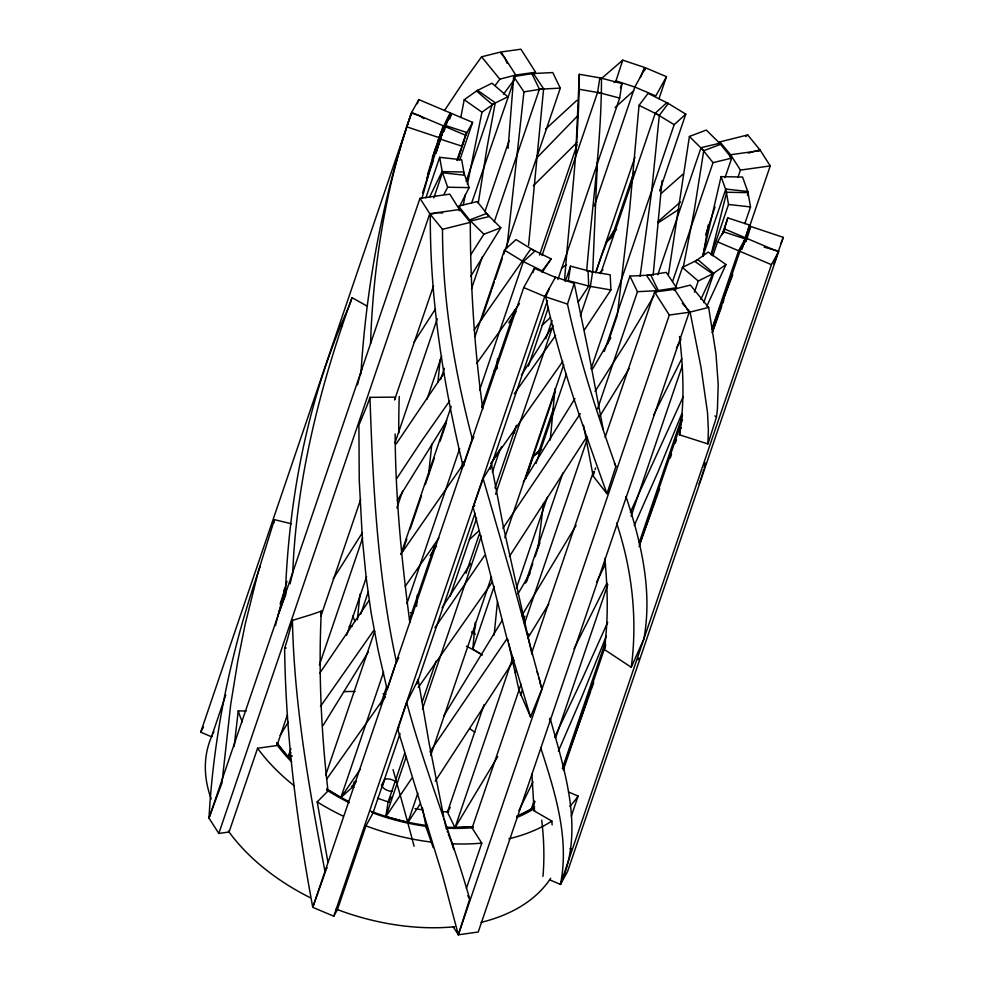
<?xml version="1.0" encoding="UTF-8"?>
<svg xmlns="http://www.w3.org/2000/svg" width="984" height="984" viewBox="0 0 984 984"><rect width="100%" height="100%" fill="white"/><g stroke="black" fill="none" stroke-linecap="round" stroke-linejoin="round"><path stroke-width="1.48" d="M575.837 152.864L579.318 74.292L601.482 78.142C601.495 142.619 592.085 206.849 586.649 271.08M370.538 343.613C373.133 265.36 385.605 187.132 411.41 113.062L419.824 115.878L423.883 118.633M285.311 595.505C288.829 496.994 308.078 398.225 348.274 307.943A319.529 245.323 29 0 0 352.038 297.685L367.241 306.172M597.362 162.348L592.688 272.58M400.021 733.572L372.887 813.313L365.95 825.847L337.438 909.597L333.773 916.215L312.764 907.322C296.848 821.837 285.704 735.159 284.622 648.112A323.01 195.336 -32.6 0 0 287.439 639.366L292.42 620.412L310.415 614.877A262.74 158.891 -32.6 0 0 321.325 611.113C318.361 671.125 321.128 731.321 328.016 790.976L317.192 801.899L327.856 861.836M497.092 368.729L497.24 365.79M563.291 770.078L604.213 649.403C608.604 619.268 607.682 588.592 604.803 558.358M360.919 373.846C366.356 285.225 382.764 197.157 411.41 113.062M508.076 148.313L513.709 76.555L533.389 73.456L543.611 88.757L528.58 245.397M579.318 74.292C579.047 143.172 569.724 211.831 564.545 280.514M496.957 367.352L497.547 358.643M416.576 606.304L417.413 594.693M679.526 336.528C683.388 369.086 684.803 402.308 679.415 434.793L707.939 443.919L708.369 429.947L707.521 412.677L701.051 367.536L690.104 312.088L682.244 303.257M640.092 276.356L651.642 191.511L659.317 115.374L668.321 103.418L648.062 93.382L639.046 105.337L629.674 209.038L617.546 313.552M357.426 619.772L359.91 594.262M514.46 433.071L514.718 430.069M662.035 180.748L653.13 275.335M555.013 388.729L550.265 440.082M481.631 654.532L472.812 649.157L475.272 622.38M481.09 922.365A184.611 117.182 18.8 0 0 549.613 879.819L560.437 884.407C584.877 830.533 564.865 771.837 550.13 718.259L549.441 719.857M494.128 635.111L497.474 601.568M437.929 382.395L440.168 359.652M234.167 746.389L238.239 710.928L246.197 710.952M513.709 76.555L523.931 91.856L506.908 247.611M431.804 444.141L428.63 474.263M543.512 503.365L538.088 547.99M707.939 443.919L716.5 416.958L717.422 409.196L718.209 384.486L715.983 353.957L708.64 307.438L690.374 285.089L671.838 289.726L654.581 292.014L605.111 437.327M683.142 267.919L694.372 209.887L703.745 150.7L720.657 144.279L706.315 130.048L689.403 136.469L668.493 274.265M773.953 263.847L783.301 237.365L750.718 226.48L747.016 238.485L778.529 251.818L771.419 264.659L643.905 638.825L631.261 667.275L604.213 649.403L605.664 644.668M478.261 203.135L486.945 148.055L495.259 102.742L477.511 90.307L464.214 99.728L460.795 117.49M631.261 667.275C637.694 618.875 632.06 569.244 616.574 523.021M404.707 753.314L388.077 802.169L385.826 816.659L407.88 822.464L420.389 803.645M408.335 819.574L407.88 822.464L417.856 793.153M590.351 286.467L592.602 271.978L570.548 266.172L568.285 280.661L590.351 286.467L580.375 315.778M542.012 255.582L597.608 92.275L599.859 77.785L621.925 83.591L619.662 98.08L557.891 279.542M708.418 224.684L703.154 255.287M463.378 204.684L465.371 194.5M778.529 251.818L567.547 871.566L560.437 884.407C569.822 838.061 554.828 791.739 540.782 747.951M467.388 184.365L481.963 112.176L495.259 102.742M291.448 523.771L274.413 519.663L273.626 523.328M705.294 462.849L704.15 467.831M747.459 195.508L748.123 192.643L742.539 177.034L721.075 176.64L702.638 256.393M721.075 176.64L726.672 192.249L711.051 254.77M275.471 625.59L276.049 623.081M276.356 621.839L285.852 585.357M422.087 197.759C430.623 169.31 435.641 138.965 450.303 112.926L418.79 99.593L411.681 112.434L200.699 732.182L211.535 736.758A184.611 117.182 18.8 0 0 211.191 799.008M290.071 583.844L292.765 572.344L419.971 198.338L449.786 194.143L458.126 207.464L470.303 222.359C470.377 284.745 474.239 347.168 482.775 408.987M679.415 434.793L680.338 431.263M357.475 384.953L358.68 380.427M358.988 379.295L359.591 377.032M703.646 469.823L703.093 471.803M320.698 613.376L321.325 611.113M359.898 375.9L361.78 369.135M583.524 425.248L593.155 476.059L606.956 493.722L615.861 466.502C597.042 413.231 579.342 359.418 567.485 304.105L574.226 283.38L552.504 276.123L534.41 268.325L523.746 287.574L312.764 907.322L326.122 869.696M681.063 428.63L681.309 427.757M593.155 476.059L593.955 473.329M286.221 584.029L286.984 581.384M702.81 472.8L702.219 474.792M594.213 472.418L594.484 471.521M427.548 174.586L435.002 150.577M595.025 469.737L595.566 467.953M435.9 153.246L444.928 125.337L466.687 132.459L457.585 160.183M435.851 153.073L444.928 125.337M745.282 238.915L749.562 225.028L727.803 217.907L723.523 231.793L745.282 238.915L741.924 248.78M457.486 160.503L459.725 153.418M443.71 816.769L429.049 742.859L418.188 679.661A260.871 22.817 -67.1 0 1 413.784 688.468L406.699 702.465C424.461 769.008 450.795 832.845 469.712 899.032L458.335 934.8L478.224 932.008L689.194 312.26L674.458 289.222L674.028 290.428M701.912 475.789L701.26 477.769M435.432 149.248L437.142 143.922M460.18 152.016L461.545 147.785M422.505 192.999L424.288 187.501M406.699 702.465L400.119 722.428A330.808 28.942 -67.1 0 1 397.757 729.39L442.702 876.018L458.335 934.8L669.317 315.052L654.581 292.014M606.956 493.722C583.955 428.962 560.007 364.24 545.763 296.848L549.072 289.136M614.053 82.533L615.984 80.873L622.737 60.147L644.446 67.404L640.313 77.527M437.585 142.594L441.09 131.979M424.744 186.124L433.489 159.974M392.308 674.323L396.392 661.728C377.512 575 372.961 485.788 369.959 397.351L395.519 397.118L433.563 285.766M391.952 675.405L389.43 683.031M417.462 681.851L418.188 679.661M462 146.382L464.313 139.384M595.8 272.716L600.892 257.587M389.061 684.126L387.204 689.686L378.077 649.994L371.066 612.503L366.171 577.657L362.37 538.912L359.246 480.18L358.902 425.186L366.872 406.023A325.335 196.751 -32.6 0 0 369.959 397.351M473.796 436.65L471.176 443.108M722.182 234.696L727.803 217.907M675.245 443.231L676.5 439.528M749.562 225.028L743.387 243.38M280.096 603.918L285.508 587.94M470.217 445.937L470.856 444.042M745.983 241.547L747.016 238.485L739.906 251.326L712.121 332.752M417.388 103.726L418.79 99.593M287.402 714.814L276.996 745.528L257.574 748.258L229.063 832.009L218.817 833.448L208.989 818.085C213.725 732.182 232.015 647.275 260.268 566.107M469.245 448.79L469.897 446.884M538.088 453.747L553.562 408.298M466.379 888.392L481.779 843.128L472.123 828.011L521.04 684.151M670.252 458.015L671.506 454.325M560.437 884.407L643.905 638.825C652.675 590.855 641.101 541.938 625.972 496.502M274.413 519.663L258.337 571.372L245.114 624.533L237.833 660.805L230.723 704.421L221.953 782.993L208.989 818.085L292.765 572.344C296.615 478.212 320.058 385.937 352.038 297.685M225.791 694.889L211.535 736.758L212.286 735.085M432.259 157.748L433.723 153.467M434.202 152.04L435.666 147.76M437.622 142.065L441.041 132.077M441.533 130.651L443.194 125.767L411.681 112.434M279.136 612.073L285.791 592.528M426.921 177.969L444.51 126.321L451.607 113.48L472.615 122.373L459.786 160.06M443.993 131.45L450.303 112.926M449.713 119.064L451.607 113.48M425.9 197.809L439.676 157.329L461.693 159.777L464.399 175.189L442.394 172.753L439.676 157.329M433.833 197.882L442.394 172.753M218.817 833.448L429.799 213.7L419.971 198.338M456.957 160.331L460.278 150.564M462.185 144.98L466.687 132.459M466.158 181.277L492.295 104.513L507.805 96.801L491.963 83.222L476.453 90.934L492.295 104.513M320.956 615.972L360.661 499.442M394.547 399.959L395.519 397.118L394.744 399.356M459.208 210.736L459.614 209.506L429.799 213.7M471.693 202.888L514.091 79.913L513.513 78.535M515.026 77.17L515.751 75.03L501.016 51.992L520.893 49.2L535.628 72.238L515.751 75.03L499.835 79.163L495.506 85.005M290.907 748.676L288.054 757.053L292.359 756.007M319.419 664.926L362.653 537.904M394.965 442.984L437.253 318.754M484.854 211.806L509.085 140.614M346.626 635.307L366.577 576.686M426.921 399.406L441.656 356.134M360.771 614.016L368.373 591.692M396.884 507.941L402.579 491.188M440.598 379.517L444.399 368.36M471.484 288.792L482.418 256.689M494.288 221.794L539.429 89.187L531.889 73.615L552.75 72.558L560.29 88.142L503.747 254.241M325.766 774.937L374.707 631.174M400.845 554.398L451.213 406.441M474.964 336.651L504.435 250.108L516.034 239.579L534.927 251.092L523.328 261.633L479.614 390.045M402.53 551.557L406.81 538.986M410.131 529.22L421.533 495.715M425.334 484.558L434.362 458.027M440.069 441.287L446.244 423.132M481.41 319.849L491.385 290.538M491.865 289.136L494.239 282.162M495.186 279.37L502.32 258.423M383.625 672.01L340.858 797.63L326.996 789.18M406.909 603.61L459.651 448.667M360.439 769.033L340.858 797.63L352.469 787.102L354.363 781.517M380.501 704.741L386.675 686.598M409.479 619.6L434.67 545.616M461.275 467.449L463.181 461.865M481.717 407.425L514.976 309.726M468.261 451.681L468.925 449.749M532.947 272.605L534.41 268.325M539.515 255.053L577.054 144.783M333.773 916.215L544.755 296.467L555.407 277.217L555.001 278.423M416.933 683.892L475.026 513.316M490.032 469.245L547.436 300.624M381.964 787.569L384.805 779.205A9.164 5.818 18.8 0 1 395.752 781.8M620.498 87.785L621.925 83.591M450.02 596.39L476.637 518.224M492.32 472.172L499.921 449.836M528.433 366.085L548.383 307.463M422.284 701.666L436.072 661.186M466.01 573.254L479.306 534.164M494.989 488.101L516.379 425.297M545.837 338.754L552.012 320.599M565.32 281.522L570.548 266.172M406.257 756.635L385.826 816.659L411.779 778.258M422.407 709.181L481.336 536.096M495.592 494.214L553.082 325.323M594.299 205.988L634.803 87.035L645.455 67.785L666.463 76.678L658.972 98.695M644.483 70.651L645.455 67.785M430.697 755.466L491.52 576.796M504.817 537.719L563.746 364.633M601.359 256.221L607.362 240.686M473.316 631.913L475.764 624.742M525.321 479.22L555.394 390.869M595.652 272.605L634.951 157.194M612.589 234.918L634.139 171.622M472.812 649.157L494.189 586.341M536.009 463.513L566.415 374.178M600.634 273.675L655.283 113.16L666.881 102.619L685.786 114.144L659.649 190.908M516.416 588.088L547.301 497.363M591.015 368.951L674.175 124.673L685.786 114.144M472.873 826.794L454.989 827.692L447.449 812.107L484.042 704.63M525.382 583.192L562.922 472.923M604.262 351.485L629.92 276.11L650.781 275.065L658.321 290.637L637.46 291.695L629.92 276.11M526.6 581.741L532.774 563.598M535.148 556.624L537.522 549.638M538.002 548.248L539.896 542.664M607.374 344.449L617.349 315.138M512.959 657.398L454.989 827.692L497.732 756.561M524.374 623.893L587.571 438.249M597.546 408.938L637.46 291.695M515.345 672.871L516.305 670.079M527.707 636.586L528.654 633.794M657.792 274.721L701.038 147.698L719.685 143.209L731.678 158.153L725.024 177.698M531.877 652.441L593.475 471.508M520.511 695.43L522.418 689.846M672.638 281.289L713.031 162.643L701.038 147.698M675.75 286.984L682.404 267.451L697.914 259.739L713.757 273.318L703.781 302.629M729.87 156.874L730.595 154.746L719.907 141.893L718.148 143.418M705.553 234.93L715.048 207.009M703.006 256.061L725.811 189.051L747.815 191.499L750.534 206.923L744.826 223.663M694.446 292.187L698.246 281.018L713.757 273.318M711.42 254.721L728.517 204.475L725.811 189.051M738 177.231L740.423 170.097L730.595 154.746L760.411 150.552L770.238 165.915L746.339 236.049M712.834 255.84L717.594 241.88L724.704 229.038L745.7 237.931L741.899 249.1M723.277 233.233L724.704 229.038M517.067 816.376L531.298 809.315L534.14 800.939M555.529 738.123L607.792 584.582M631.076 516.194L682.404 365.445M562.307 768.627L605.554 641.605M639.28 542.491L682.527 415.482M711.986 328.939L738.603 250.772L745.7 237.931M639.108 546.673L682.441 419.701M571.274 816.191L578.125 796.068L568.469 791.985M467.929 452.652L463.132 466.441C443.378 383.92 429.787 299.456 430.316 214.414L437.499 212.618L442.603 213.061M490.721 467.24L491.496 464.989L503.144 525.677L532.037 654.446M525.53 478.691L533.193 456.576L541.667 449.294M611.617 236.664L613.327 231.744L616.624 229.506M731.272 278.853L732.748 274.585M283.945 590.523L284.683 588.42M591.273 689.587L593.721 682.576M722.834 303.06L723.83 300.206M658.407 492.308L659.686 488.654M588.321 697.976L590.781 690.977M700.928 478.765L699.046 483.956M719.304 313.035L721.826 305.913M656.254 498.396L657.976 493.525M587.842 699.378L581.384 717.533M538.211 453.255L539.035 450.955L540.622 449.774M718.8 314.462L712.662 331.571M655.824 499.614L653.216 506.908M580.892 718.923L563.254 767.483M651.469 511.766L652.773 508.125M649.268 517.83L651.027 512.984M648.825 519.035L639.391 544.386M508.703 643.511L518.949 690.116L530.548 716.905L541.938 688.984L511.446 576.513L483.132 478.63L491.496 464.989M730.866 279.739L712.465 327.414M750.718 226.48L744.089 242.359M278.632 613.229L282.703 602.565M783.301 237.365L780.755 243.811M605.529 646.181L605.283 646.832A120.503 91.746 34.1 0 1 604.225 649.403M606.415 635.885L581.728 697.115L558.371 751.198M283.22 601.236L285.827 594.607M681.851 413.575L658.198 471.422L634.274 525.505M607.706 622.331L582.331 678.739L554.656 737.176M683.179 396.773L630.387 512.246M725.995 264.524L712.699 273.946L694.95 261.498L708.246 252.076L725.995 264.524L706.819 306.208M712.699 273.946L700.842 299.333M429.479 197.255L442.087 171.61L463.55 172.003L469.134 187.612L459.528 206.517M531.298 809.315L535.075 801.493M638.062 659.711L638.874 658.05M532.971 781.849L518.949 810.521M681.74 358.729L653.696 414.941M606.943 583.106L573.992 648.788M605.566 563.967L596.513 582.11M213.073 733.424L213.897 731.801M633.733 90.713L615.123 107.514M444.214 193.971L447.671 187.218L442.087 171.61M676.377 348.225L681.125 339.025M326.762 868.491L327.205 867.679M472.615 122.373L465.506 135.202L444.51 126.321M200.699 732.182L203.54 727.041M666.463 76.678L655.811 95.928L634.803 87.035L615.984 80.873M381.829 784.592L381.398 785.355A9.164 5.818 18.8 0 0 392.062 791.37M382.247 783.817L382.887 782.661M383.317 781.899L384.805 779.205M675.086 290.194L676.5 287.697L666.279 272.396L646.599 275.483L656.82 290.797L655.406 293.281M653.991 295.766L626.279 342.383L595.049 391.411M523.722 618.407L524.989 616.193M610.855 337.832L592.565 369M463.132 466.441L464.202 464.608M397.757 729.39L398.84 727.545M576.095 525.358L521.704 615.75M530.056 573.315L517.867 594.041M447.449 812.107L450.278 807.347M502.381 620.104L443.686 716.057M574.902 398.594L523.267 482.148M323.146 725.405L368.434 651.716M629.157 368.52L599.625 416.466M548.678 604.09L527.707 638.259M470.684 276.393L500.807 227.784L486.465 213.553L469.553 219.973L483.894 234.204L500.807 227.784M290.797 752.551L288.054 757.053L276.984 743.24M397.265 500.475L446.736 420.611M280.132 735.368L288.373 721.985M362.481 532.541L333.244 578.838M586.882 436.712L509.404 556.452M513.992 660.141L435.248 781.234M483.894 234.204L470.721 254.807M444.534 110.503L463.931 81.291L481.57 56.801L500.106 52.164L504.817 57.945L507.129 63.419M551.188 328.324L521.434 375.052M613.327 231.744L612.356 233.257A227.378 19.889 -67.1 0 1 607.349 240.711M501.778 446.564L492.849 460.5M413.981 342.272L435.506 308.89M442.037 607.792L470.524 563.697M382.764 700.608L385.088 696.992M396.577 478.777L421.496 441.164L449.676 400.943M508.765 322.85L516.01 311.719M578.284 302.002L588.727 286.11L588.051 270.981L610.215 274.831L610.892 289.96L584.484 329.788M396.072 444.104L443.71 373.625M506.969 638.751L429.934 751.874M438.729 138.879L440.131 136.739M550.646 878.269L549.613 879.819M319.591 673.425L368.766 600.953M461.558 467.966L463.156 465.555M430.168 555.505L436.527 545.948M388.077 802.169L391.447 797.077M580.289 413.747L502.873 528.297M352.469 787.102L356.429 781.185M542.098 272.334L551.163 258.915L530.905 248.878L474.153 329.935M320.464 706.451L373.416 630.879M484.645 555.468L434.916 627.731M492.48 581.716L418.298 687.509M400.832 554.177L461.803 466.354M326.762 779.02L384.953 696.82M438.889 538.027L405.236 586.316M555.616 335.421L514.3 393.76M562.86 361.349L490.622 463.612M519.404 303.712L476.637 363.502M503.562 94.083L514.091 79.913M551.163 258.915L542.147 270.871L521.889 260.834M536.957 157.735L577.793 115.706M533.34 185.767L577.141 142.311M493.968 371.152L495.998 369.172M545.567 129.138L576.858 100.368M542.11 325.273L550.462 317.512M469.429 539.527L479.048 530.733M552.135 824.899L551.864 821.074L534.103 810.865L534.767 810.262M606.132 242.347L612.983 236.222M599.342 273.06L603.032 269.776M682.957 174.205L661.076 193.553M600.511 79.36L622.737 60.147M680.375 202.089L657.792 221.781M758.098 151.376L759.894 149.839L747.717 134.931L719.907 141.893M745.884 136.493L747.717 134.931M561.606 268.14L566.366 264.671M679.058 209.223L658.284 222.765M748.258 153.135L759.894 149.839M430.316 214.414L442.493 229.321L470.303 222.359M690.104 312.088L708.64 307.438M713.031 162.643L731.678 158.153M523.931 91.856L543.611 88.757M656.82 290.797L676.5 287.697M740.423 170.097L770.238 165.915M669.317 315.052L689.194 312.26M284.622 648.112L286.209 648.001M539.429 89.187L560.29 88.142M447.671 187.218L469.134 187.612M726.672 192.249L748.123 192.643M422.468 807.926L426.269 827.79L427.499 827.827M728.517 204.475L750.534 206.923M579.994 89.421L602.159 93.271M588.727 286.11L610.892 289.96M764.15 247.132L778.799 251.191M597.608 92.275L619.662 98.08M440.647 139.224L462.406 146.345M406.909 126.887L439.491 137.772M545.763 296.848L567.485 304.105M336.085 909.081L337.438 909.597A184.611 117.182 18.8 0 0 454.546 926.768M717.594 241.88L738.603 250.772M739.906 251.326L771.419 264.659M523.746 287.574L544.755 296.467M570.019 848.417L571.212 848.995M639.046 105.337L659.317 115.374M326.909 790.324L328.016 790.976M655.283 113.16L674.175 124.673M504.435 250.108L523.328 261.633M714.876 415.924L716.5 416.958M464.214 99.728L481.963 112.176M682.404 267.451L698.246 281.018M689.403 136.469L703.745 150.7M481.57 56.801L499.835 79.163M453.267 926.879L458.335 934.8M468.888 897.617L469.712 899.032M467.806 895.711L468.618 897.137M352.567 616.107L355.076 621.298M433.243 847.667L426.269 827.79M450.93 840.877L450.168 838.946M451.299 841.849L452.062 843.792A184.611 117.182 18.8 0 0 481.779 843.128M449.048 836.031L449.799 837.974M448.31 834.088L448.679 835.059M447.203 831.173L447.572 832.144M446.109 828.245L446.465 829.217M530.548 716.905L506.637 637.275L473.144 507.264L479.528 489.134A319.529 27.946 -67.1 0 0 483.132 478.63M541.938 688.984L539.945 682.613M452.173 844.161L452.923 846.695M453.132 847.421L453.772 849.586M472.418 439.368C454.485 370.82 442.529 300.329 442.493 229.321M507.646 639.01L508.174 641.26M574.226 283.38L588.899 354.019L603.069 428.803M444.202 819.082L445.629 825.97M325.04 871.701C309.111 788.725 294.204 705.085 292.42 620.412M409.848 622.528C401.558 559.994 395.47 497.08 395.137 433.956M531.877 773.645L534.103 810.865M393.034 769.623A1026.275 98.941 70 0 1 414.092 846.265M310.144 897.654A184.611 117.182 18.8 0 1 228.386 831.062M398.754 657.583A279.763 24.428 -67.1 0 1 396.023 663.339M539.429 449.959A279.763 24.477 -67.1 0 1 533.402 456.072M541.704 820.139A1026.275 424.867 32.5 0 1 542.971 876.387M340.845 324.523A196.775 151.069 29 0 1 342.493 325.925M398.741 433.169A1097.172 884.862 -55.2 0 1 399.233 396.441M473.119 507.326A196.775 17.208 -67.1 0 1 474.743 505.395M540.265 682.306A321.264 154.611 82 0 1 538.986 678.062M537.731 673.806A321.264 154.611 82 0 1 537.116 671.666M615.886 466.453A213.036 102.484 82 0 1 614.447 463.341M578.125 796.068A184.611 117.182 18.8 0 1 569.859 806.277M551.864 821.074A184.611 117.182 18.8 0 1 508.876 838.786M431.767 842.132A184.611 117.182 18.8 0 1 365.95 825.847M343.182 816.13A184.611 117.182 18.8 0 1 317.192 801.899M294.265 785.822A184.611 117.182 18.8 0 1 257.574 748.258M242.335 721.887A184.611 117.182 18.8 0 1 238.239 710.928M534.57 808.319A161.72 102.644 18.8 0 1 516.698 817.544M473.206 827.63A161.72 102.644 18.8 0 1 446.625 828.184M427.068 826.462A161.72 102.644 18.8 0 1 371.841 812.526M349.308 802.76A161.72 102.644 18.8 0 1 327.315 790.435M291.436 761.714A161.72 102.644 18.8 0 1 276.812 744.519M472.037 631.593A161.72 102.644 18.8 0 1 474.657 632.847M343.49 691.715A137.391 87.207 18.8 0 1 355.076 691.457M383.083 693.892A137.391 87.207 18.8 0 1 385.986 694.372M470.204 728.984A137.391 87.207 18.8 0 1 474.768 732.305M534.656 806.757A160.281 101.733 18.8 0 1 516.551 816.351M472.664 826.658A160.281 101.733 18.8 0 1 445.875 827.187M427.56 825.588A160.281 101.733 18.8 0 1 370.894 811.197M348.557 801.357A160.281 101.733 18.8 0 1 326.799 788.984M290.526 759.279A160.281 101.733 18.8 0 1 276.787 742.576M410.303 612.638A160.281 101.733 18.8 0 1 413.083 613.167M471.545 632.38A160.281 101.733 18.8 0 1 475.395 634.237M448.852 811.8A137.391 87.207 18.8 0 1 442.997 811.689M422.333 809.807A137.391 87.207 18.8 0 1 415.027 808.614M389.566 802.317A137.391 87.207 18.8 0 1 377.622 798.196M353.859 787.483A137.391 87.207 18.8 0 1 351.399 786.167M349.086 626.673A137.391 87.207 18.8 0 1 352.137 626.181M466.428 646.217A137.391 87.207 18.8 0 1 482.394 655M477.178 201.597L458.532 206.099L470.524 221.043L489.171 216.554L477.178 201.597"/></g></svg>
